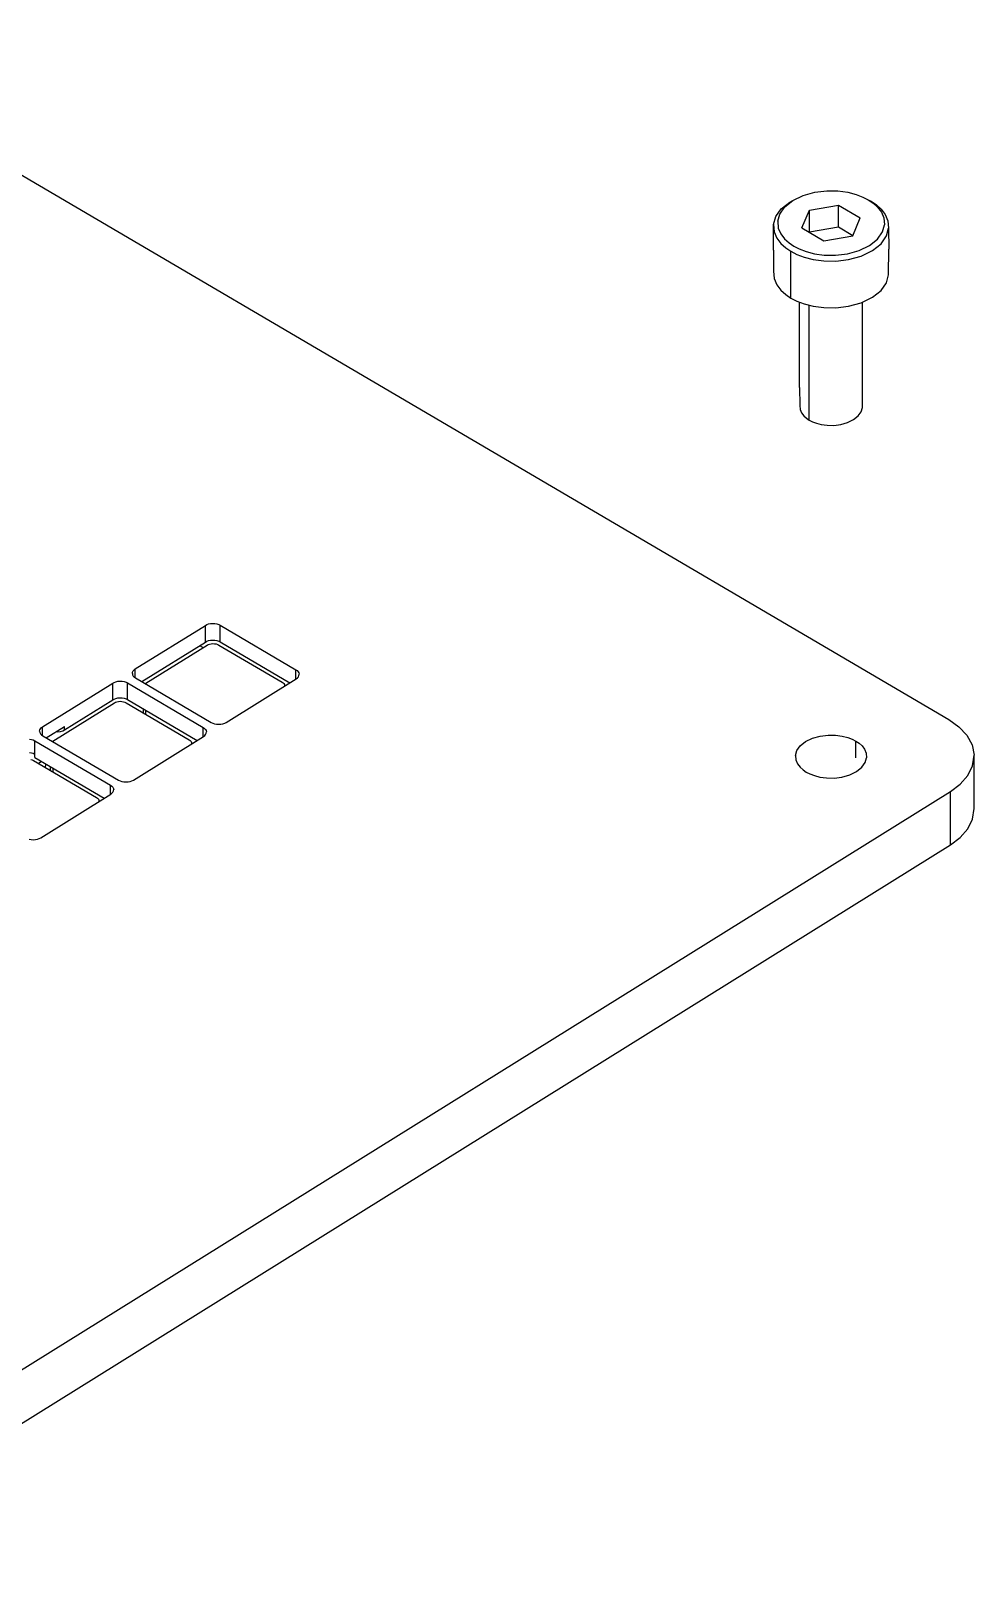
# Model space of a CAD drawing. Header units: millimetres. Extents: x -60 to 60, y 12 to 109.
# Drawn here: x 14.8 to 59.8, y 12.3 to 85.9 of the extents above; entities that cross this region are included whole.
import ezdxf

# ---------------------------------------------------------------- set-up
doc = ezdxf.new("R2010")
doc.units = ezdxf.units.MM
doc.layers.add('VISIBLE', color=7, linetype='Continuous')

msp = doc.modelspace()

# ---------------------------------------------------------------- linework, layer by layer
at = {"layer": 'VISIBLE'}
for p, q in [((2.678, 85.858), (58.632, 52.971)), ((51.681, 77.998), (52.239, 78.153)), ((52.239, 78.153), (52.807, 78.222)), ((52.807, 78.222), (53.341, 78.214)), ((53.341, 78.214), (53.812, 78.15)), ((53.812, 78.15), (54.21, 78.048)), ((54.21, 78.048), (54.535, 77.924)), ((50.375, 76.986), (50.633, 77.354)), ((50.567, 77.111), (50.807, 77.453)), ((50.633, 77.354), (51.044, 77.684)), ((50.807, 77.453), (51.188, 77.759)), ((51.044, 77.684), (51.188, 77.759)), ((51.188, 77.759), (51.681, 77.998)), ((51.628, 76.445), (51.982, 77.292)), ((51.982, 77.292), (53.37, 77.531)), ((51.982, 76.257), (51.982, 77.292)), ((53.37, 76.496), (53.37, 77.531)), ((53.37, 77.531), (54.406, 76.922)), ((54.535, 77.924), (54.794, 77.791)), ((54.794, 77.791), (55.021, 77.638)), ((54.794, 77.791), (54.933, 77.718)), ((54.933, 77.718), (55.178, 77.554)), ((55.021, 77.638), (55.235, 77.445)), ((55.178, 77.554), (55.409, 77.346)), ((55.235, 77.445), (55.416, 77.208)), ((55.409, 77.346), (55.604, 77.09)), ((50.267, 75.386), (50.271, 76.613)), ((50.271, 76.613), (50.375, 76.986)), ((50.271, 76.613), (50.301, 76.265)), ((50.471, 76.766), (50.567, 77.111)), ((50.471, 76.766), (50.498, 76.443)), ((54.052, 76.075), (54.406, 76.922)), ((55.416, 77.208), (55.536, 76.924)), ((55.467, 76.256), (55.563, 76.602)), ((55.536, 76.924), (55.563, 76.602)), ((55.604, 77.09), (55.733, 76.784)), ((55.733, 76.784), (55.763, 76.436)), ((50.301, 76.265), (50.43, 75.959)), ((50.43, 75.959), (50.625, 75.703)), ((50.498, 76.443), (50.618, 76.16)), ((50.618, 76.16), (50.799, 75.922)), ((50.799, 75.922), (51.013, 75.729)), ((51.628, 76.445), (52.664, 75.837)), ((51.975, 76.242), (51.982, 76.257)), ((51.982, 76.257), (53.37, 76.496)), ((52.664, 75.837), (54.052, 76.075)), ((53.37, 76.496), (54.059, 76.091)), ((54.846, 75.609), (55.227, 75.914)), ((55.227, 75.914), (55.467, 76.256)), ((55.401, 75.695), (55.659, 76.063)), ((55.659, 76.063), (55.763, 76.436)), ((55.763, 76.436), (55.767, 75.434)), ((50.267, 75.386), (50.271, 74.384)), ((50.625, 75.703), (50.856, 75.495)), ((50.856, 75.495), (51.101, 75.331)), ((51.013, 75.729), (51.24, 75.577)), ((51.101, 73.102), (51.101, 75.331)), ((51.101, 75.331), (51.38, 75.187)), ((51.24, 75.577), (51.499, 75.444)), ((51.38, 75.187), (51.73, 75.054)), ((51.499, 75.444), (51.824, 75.32)), ((51.824, 75.32), (52.222, 75.217)), ((52.222, 75.217), (52.693, 75.153)), ((52.693, 75.153), (53.227, 75.146)), ((53.227, 75.146), (53.795, 75.214)), ((53.795, 75.214), (54.353, 75.369)), ((53.856, 74.94), (54.457, 75.107)), ((54.353, 75.369), (54.846, 75.609)), ((54.457, 75.107), (54.99, 75.365)), ((54.99, 75.365), (55.401, 75.695)), ((55.763, 74.207), (55.767, 75.434)), ((50.271, 74.384), (50.301, 74.036)), ((51.73, 75.054), (52.159, 74.943)), ((52.159, 74.943), (52.668, 74.874)), ((52.668, 74.874), (53.244, 74.866)), ((53.244, 74.866), (53.856, 74.94)), ((50.301, 74.036), (50.43, 73.73)), ((50.43, 73.73), (50.625, 73.474)), ((55.401, 73.465), (55.659, 73.834)), ((55.659, 73.834), (55.763, 74.207)), ((50.625, 73.474), (50.856, 73.266)), ((50.856, 73.266), (51.101, 73.102)), ((50.856, 73.266), (51.101, 73.102)), ((51.101, 73.102), (51.38, 72.958)), ((51.101, 73.102), (51.38, 72.958)), ((51.38, 72.958), (51.73, 72.825)), ((51.517, 68.823), (51.517, 72.906)), ((53.856, 72.711), (54.457, 72.878)), ((54.457, 72.878), (54.99, 73.136)), ((54.517, 68.85), (54.517, 72.907)), ((54.99, 73.136), (55.401, 73.465)), ((51.73, 72.825), (52.159, 72.714)), ((51.972, 67.276), (51.972, 72.762)), ((52.159, 72.714), (52.668, 72.645)), ((52.668, 72.645), (53.244, 72.637)), ((53.244, 72.637), (53.856, 72.711)), ((51.517, 68.823), (51.519, 67.975)), ((54.515, 67.878), (54.517, 68.85)), ((51.519, 67.975), (51.535, 67.785)), ((51.535, 67.785), (51.606, 67.619)), ((54.458, 67.675), (54.515, 67.878)), ((51.606, 67.619), (51.712, 67.479)), ((51.712, 67.479), (51.838, 67.365)), ((51.838, 67.365), (51.972, 67.276)), ((51.972, 67.276), (52.124, 67.197)), ((52.124, 67.197), (52.315, 67.125)), ((52.315, 67.125), (52.549, 67.064)), ((52.549, 67.064), (52.827, 67.026)), ((52.827, 67.026), (53.141, 67.022)), ((53.141, 67.022), (53.475, 67.062)), ((53.475, 67.062), (53.803, 67.153)), ((53.803, 67.153), (54.093, 67.294)), ((54.093, 67.294), (54.317, 67.474)), ((54.317, 67.474), (54.458, 67.675)), ((19.816, 55.39), (23.161, 57.474)), ((23.161, 57.474), (23.23, 57.51)), ((23.161, 56.678), (23.161, 57.474)), ((23.23, 57.51), (23.314, 57.539)), ((23.314, 57.539), (23.41, 57.558)), ((23.41, 57.558), (23.512, 57.566)), ((23.512, 57.566), (23.615, 57.56)), ((23.615, 57.56), (23.711, 57.543)), ((23.711, 57.543), (23.797, 57.515)), ((23.797, 57.515), (23.868, 57.48)), ((23.868, 56.684), (23.868, 57.48)), ((23.868, 57.48), (27.483, 55.355)), ((20.126, 54.787), (23.161, 56.678)), ((23.161, 56.678), (23.23, 56.714)), ((23.23, 56.714), (23.314, 56.743)), ((23.314, 56.743), (23.41, 56.762)), ((23.41, 56.762), (23.512, 56.77)), ((23.512, 56.77), (23.615, 56.764)), ((23.615, 56.764), (23.711, 56.746)), ((23.711, 56.746), (23.797, 56.719)), ((23.797, 56.719), (23.868, 56.684)), ((23.868, 56.684), (27.184, 54.735)), ((20.312, 54.707), (23.239, 56.53)), ((22.885, 56.506), (23.047, 56.411)), ((23.239, 56.53), (23.294, 56.559)), ((23.294, 56.559), (23.361, 56.582)), ((23.294, 56.559), (23.361, 56.582)), ((23.361, 56.582), (23.438, 56.598)), ((23.361, 56.582), (23.438, 56.598)), ((23.438, 56.598), (23.52, 56.604)), ((23.438, 56.598), (23.52, 56.604)), ((23.52, 56.604), (23.602, 56.599)), ((23.602, 56.599), (23.679, 56.585)), ((23.679, 56.585), (23.747, 56.563)), ((23.747, 56.563), (23.804, 56.535)), ((23.804, 56.535), (26.817, 54.764)), ((19.675, 55.175), (19.684, 55.237)), ((19.684, 55.237), (19.713, 55.295)), ((19.713, 55.295), (19.759, 55.347)), ((19.759, 55.347), (19.816, 55.39)), ((19.816, 54.97), (19.816, 55.39)), ((27.483, 54.921), (27.483, 55.355)), ((27.483, 55.355), (27.543, 55.313)), ((27.543, 55.313), (27.591, 55.262)), ((27.591, 55.262), (27.623, 55.204)), ((27.623, 55.204), (27.635, 55.142)), ((15.392, 52.633), (18.737, 54.717)), ((18.737, 54.717), (18.806, 54.753)), ((18.737, 53.921), (18.737, 54.717)), ((18.806, 54.753), (18.89, 54.782)), ((18.89, 54.782), (18.986, 54.802)), ((18.986, 54.802), (19.088, 54.809)), ((19.088, 54.809), (19.191, 54.803)), ((19.191, 54.803), (19.287, 54.786)), ((19.287, 54.786), (19.373, 54.758)), ((19.373, 54.758), (19.444, 54.723)), ((19.444, 53.927), (19.444, 54.723)), ((19.444, 54.723), (23.059, 52.598)), ((19.675, 55.175), (19.687, 55.113)), ((19.687, 55.113), (19.719, 55.055)), ((19.719, 55.055), (19.767, 55.004)), ((19.767, 55.004), (19.827, 54.962)), ((19.827, 54.962), (23.442, 52.837)), ((20.29, 54.69), (20.312, 54.707)), ((24.149, 52.843), (27.494, 54.927)), ((26.817, 54.764), (26.865, 54.731)), ((26.865, 54.731), (26.903, 54.69)), ((26.865, 54.731), (26.903, 54.69)), ((26.903, 54.69), (26.929, 54.644)), ((26.903, 54.69), (26.929, 54.644)), ((26.929, 54.644), (26.938, 54.594)), ((26.929, 54.644), (26.938, 54.594)), ((26.936, 54.58), (26.938, 54.594)), ((26.938, 54.581), (26.938, 54.594)), ((27.494, 54.927), (27.551, 54.97)), ((27.551, 54.97), (27.597, 55.022)), ((27.597, 55.022), (27.626, 55.08)), ((27.626, 55.08), (27.635, 55.142)), ((15.888, 51.95), (18.815, 53.773)), ((16.435, 52.487), (18.737, 53.921)), ((18.737, 53.921), (18.806, 53.957)), ((18.806, 53.957), (18.89, 53.986)), ((18.815, 53.773), (18.87, 53.802)), ((18.87, 53.802), (18.937, 53.826)), ((18.87, 53.802), (18.937, 53.826)), ((18.89, 53.986), (18.986, 54.006)), ((18.937, 53.826), (19.014, 53.841)), ((18.937, 53.826), (19.014, 53.841)), ((18.986, 54.006), (19.088, 54.013)), ((19.014, 53.841), (19.096, 53.847)), ((19.014, 53.841), (19.096, 53.847)), ((19.088, 54.013), (19.191, 54.007)), ((19.096, 53.847), (19.178, 53.842)), ((19.178, 53.842), (19.255, 53.828)), ((19.191, 54.007), (19.287, 53.99)), ((19.255, 53.828), (19.323, 53.806)), ((19.287, 53.99), (19.373, 53.962)), ((19.323, 53.806), (19.38, 53.778)), ((19.373, 53.962), (19.444, 53.927)), ((19.38, 53.778), (22.393, 52.008)), ((19.444, 53.927), (22.76, 51.978)), ((20.199, 53.297), (20.199, 53.483)), ((20.321, 53.226), (20.321, 53.412)), ((15.251, 52.418), (15.26, 52.48)), ((15.251, 52.418), (15.263, 52.356)), ((15.26, 52.48), (15.289, 52.539)), ((15.263, 52.356), (15.295, 52.298)), ((15.289, 52.539), (15.335, 52.59)), ((15.295, 52.298), (15.343, 52.247)), ((15.335, 52.59), (15.392, 52.633)), ((15.392, 52.213), (15.392, 52.633)), ((15.57, 52.107), (16.435, 52.646)), ((16.038, 52.399), (16.12, 52.396)), ((16.12, 52.396), (16.244, 52.413)), ((16.244, 52.413), (16.351, 52.445)), ((16.351, 52.445), (16.435, 52.487)), ((16.435, 52.487), (16.435, 52.646)), ((16.435, 52.646), (16.435, 52.646)), ((23.059, 52.164), (23.059, 52.598)), ((23.059, 52.598), (23.119, 52.556)), ((23.119, 52.556), (23.167, 52.506)), ((23.127, 52.214), (23.172, 52.265)), ((23.167, 52.506), (23.199, 52.448)), ((23.172, 52.265), (23.202, 52.324)), ((23.199, 52.448), (23.211, 52.386)), ((23.202, 52.324), (23.211, 52.386)), ((23.442, 52.837), (23.513, 52.802)), ((23.513, 52.802), (23.599, 52.775)), ((23.599, 52.775), (23.695, 52.757)), ((23.695, 52.757), (23.798, 52.752)), ((23.798, 52.752), (23.9, 52.759)), ((23.9, 52.759), (23.996, 52.778)), ((23.996, 52.778), (24.08, 52.807)), ((24.08, 52.807), (24.149, 52.843)), ((58.632, 52.971), (59.108, 52.635)), ((59.108, 52.635), (59.493, 52.228)), ((14.766, 52.047), (14.863, 52.029)), ((14.863, 52.029), (14.948, 52.001)), ((14.948, 52.001), (15.02, 51.967)), ((15.02, 51.33), (15.02, 51.967)), ((15.02, 51.967), (18.635, 49.842)), ((15.343, 52.247), (15.403, 52.205)), ((15.403, 52.205), (19.018, 50.08)), ((15.866, 51.933), (15.888, 51.95)), ((19.725, 50.087), (23.069, 52.171)), ((22.393, 52.008), (22.441, 51.974)), ((22.441, 51.974), (22.479, 51.933)), ((22.441, 51.974), (22.479, 51.933)), ((22.479, 51.933), (22.505, 51.887)), ((22.479, 51.933), (22.505, 51.887)), ((22.505, 51.887), (22.514, 51.837)), ((22.505, 51.887), (22.514, 51.837)), ((22.512, 51.823), (22.514, 51.837)), ((22.514, 51.825), (22.514, 51.837)), ((23.069, 52.171), (23.127, 52.214)), ((51.384, 51.494), (51.544, 51.722)), ((51.544, 51.722), (51.798, 51.926)), ((51.798, 51.926), (52.127, 52.085)), ((52.127, 52.085), (52.498, 52.189)), ((52.498, 52.189), (52.877, 52.234)), ((52.877, 52.234), (53.233, 52.23)), ((53.233, 52.23), (53.547, 52.187)), ((53.547, 52.187), (53.813, 52.118)), ((53.813, 52.118), (54.029, 52.036)), ((54.029, 52.036), (54.201, 51.947)), ((54.201, 51.151), (54.201, 51.947)), ((54.201, 51.947), (54.353, 51.845)), ((54.353, 51.845), (54.496, 51.717)), ((54.496, 51.717), (54.616, 51.558)), ((54.616, 51.558), (54.696, 51.369)), ((59.493, 52.228), (59.748, 51.765)), ((59.748, 51.765), (59.845, 51.269)), ((14.766, 51.41), (14.863, 51.392)), ((14.831, 51.072), (14.899, 51.05)), ((14.863, 51.392), (14.948, 51.365)), ((14.899, 51.05), (14.956, 51.022)), ((14.948, 51.365), (15.02, 51.33)), ((14.956, 51.022), (17.969, 49.251)), ((15.02, 51.33), (15.029, 51.325)), ((15.029, 51.165), (15.029, 51.325)), ((15.029, 51.165), (18.336, 49.221)), ((15.191, 50.884), (15.325, 50.991)), ((15.517, 50.692), (15.562, 50.852)), ((51.319, 51.264), (51.384, 51.494)), ((51.319, 51.264), (51.338, 51.049)), ((51.338, 51.049), (51.418, 50.86)), ((51.418, 50.86), (51.539, 50.701)), ((54.491, 50.696), (54.65, 50.924)), ((54.65, 50.924), (54.715, 51.154)), ((54.696, 51.369), (54.715, 51.154)), ((59.772, 50.773), (59.845, 51.269)), ((59.845, 48.722), (59.845, 51.269)), ((15.775, 50.54), (15.775, 50.726)), ((15.897, 50.469), (15.897, 50.655)), ((19.018, 50.08), (19.089, 50.046)), ((19.089, 50.046), (19.175, 50.018)), ((19.572, 50.022), (19.656, 50.051)), ((19.656, 50.051), (19.725, 50.087)), ((51.539, 50.701), (51.681, 50.573)), ((51.681, 50.573), (51.833, 50.471)), ((51.833, 50.471), (52.005, 50.382)), ((52.005, 50.382), (52.221, 50.3)), ((52.221, 50.3), (52.487, 50.232)), ((52.487, 50.232), (52.801, 50.189)), ((52.801, 50.189), (53.157, 50.184)), ((53.157, 50.184), (53.536, 50.229)), ((53.536, 50.229), (53.907, 50.333)), ((53.907, 50.333), (54.237, 50.492)), ((54.237, 50.492), (54.491, 50.696)), ((59.174, 49.892), (59.539, 50.305)), ((59.539, 50.305), (59.772, 50.773)), ((2.978, 14.817), (58.715, 49.547)), ((15.301, 47.33), (18.645, 49.414)), ((18.635, 49.407), (18.635, 49.842)), ((18.635, 49.842), (18.694, 49.8)), ((18.645, 49.414), (18.703, 49.457)), ((18.694, 49.8), (18.743, 49.749)), ((18.703, 49.457), (18.748, 49.508)), ((18.743, 49.749), (18.774, 49.691)), ((18.748, 49.508), (18.777, 49.567)), ((18.774, 49.691), (18.787, 49.629)), ((18.777, 49.567), (18.787, 49.629)), ((19.175, 50.018), (19.271, 50)), ((19.271, 50), (19.374, 49.995)), ((19.374, 49.995), (19.476, 50.002)), ((19.476, 50.002), (19.572, 50.022)), ((58.715, 49.547), (59.174, 49.892)), ((58.715, 47), (58.715, 49.547)), ((17.969, 49.251), (18.017, 49.217)), ((18.017, 49.217), (18.055, 49.177)), ((18.017, 49.217), (18.055, 49.177)), ((18.055, 49.177), (18.081, 49.13)), ((18.055, 49.177), (18.081, 49.13)), ((18.081, 49.13), (18.09, 49.081)), ((18.081, 49.13), (18.09, 49.081)), ((18.088, 49.067), (18.09, 49.081)), ((18.09, 49.068), (18.09, 49.081)), ((59.772, 48.225), (59.845, 48.722)), ((59.539, 47.758), (59.772, 48.225)), ((14.751, 47.261), (14.847, 47.244)), ((14.847, 47.244), (14.95, 47.238)), ((14.95, 47.238), (15.052, 47.245)), ((15.052, 47.245), (15.148, 47.265)), ((15.148, 47.265), (15.232, 47.294)), ((15.232, 47.294), (15.301, 47.33)), ((58.715, 47), (59.174, 47.344)), ((59.174, 47.344), (59.539, 47.758)), ((2.978, 12.269), (58.715, 47))]:
    msp.add_line(p, q, dxfattribs=at)

doc.saveas('drawing.dxf')
